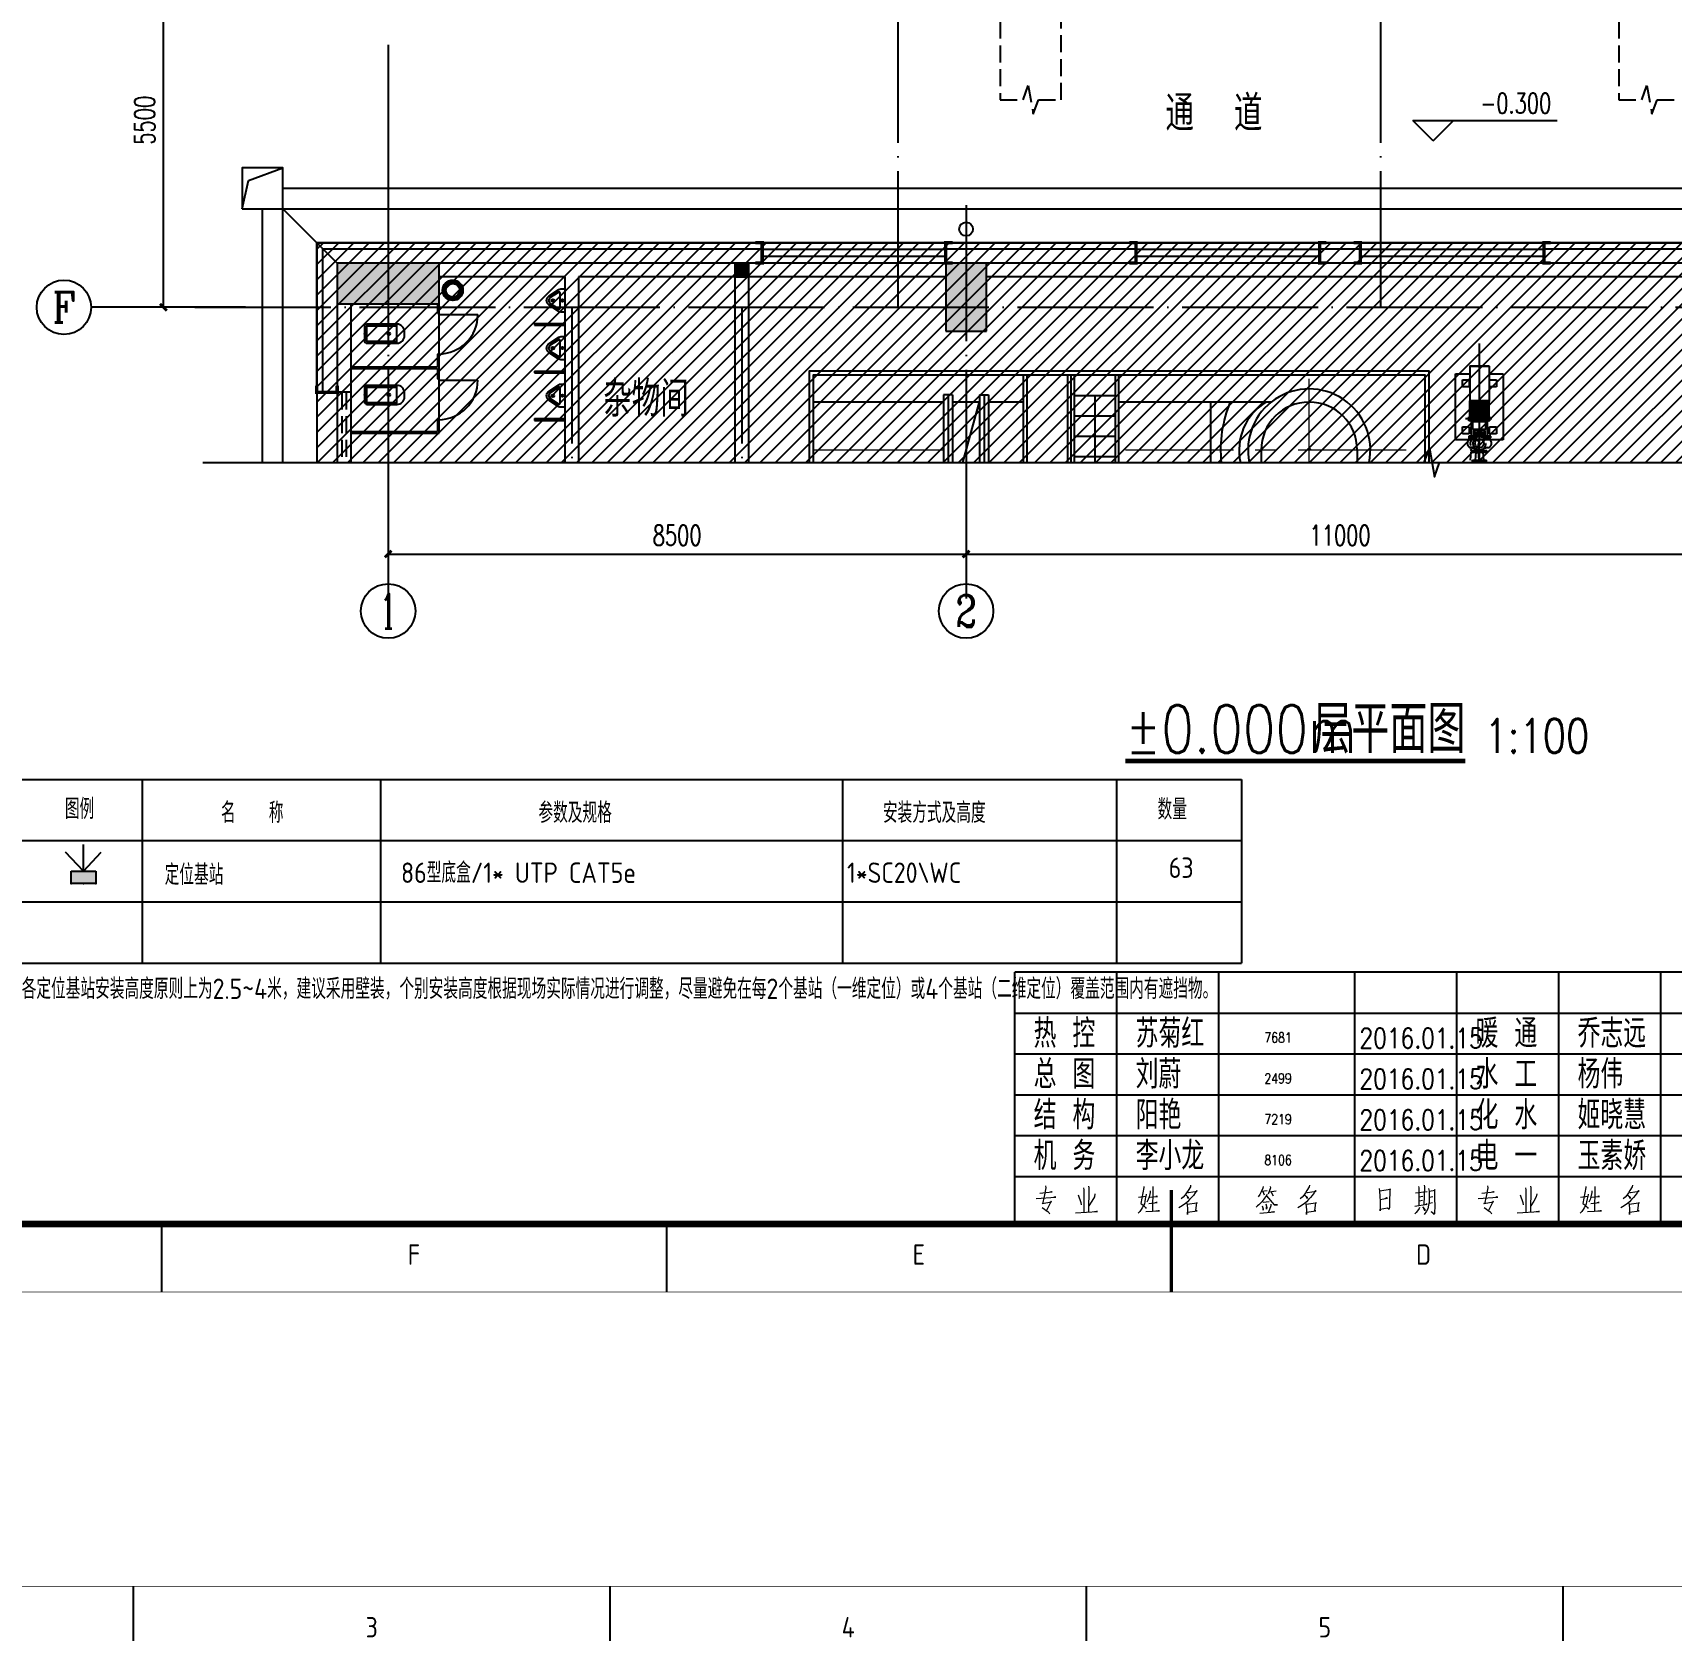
# Model space of a CAD drawing. Extents: x -93062 to 326984, y -142534 to 91021.
# Drawn here: x -46162 to -22063, y 1923 to 25408 of the extents above; entities that cross this region are included whole.
import ezdxf
from ezdxf.enums import TextEntityAlignment as Align

# ---------------------------------------------------------------- set-up
doc = ezdxf.new("R2010")
doc.units = 0
doc.header["$LTSCALE"] = 1000
doc.header["$MEASUREMENT"] = 0
for name, pattern in [('CENTER', [50.8, 31.75, -6.35, 6.35, -6.35]), ('DASH', [0.35, 0.25, -0.1]), ('DOTE', [2.42, 2, -0.2, 0.02, -0.2]), ('PHANTOM', [63.5, 31.75, -6.35, 6.35, -6.35, 6.35, -6.35])]:
    doc.linetypes.add(name, pattern=pattern)
doc.layers.get('0').update_dxf_attribs({"color": 8})
doc.layers.get('Defpoints').update_dxf_attribs({"color": 8})
for name, color, linetype in [('-人员定位', 6, 'Continuous'), ('-人员定位标注', 4, 'Continuous'), ('AXIS', 8, 'Continuous'), ('AXIS_TEXT', 8, 'Continuous'), ('CENTRE LINE', 8, 'DOTE'), ('COLUMN', 8, 'Continuous'), ('DIM_ELEV', 8, 'Continuous'), ('DIM_SYMB', 8, 'Continuous'), ('DOTE', 8, 'DOTE'), ('EQUIPMENT', 8, 'Continuous'), ('GROUND', 8, 'Continuous'), ('HANDRAIL', 8, 'FENCELINE1'), ('HQ1', 8, 'Continuous'), ('HQ2', 8, 'Continuous'), ('LATRINE', 8, 'Continuous'), ('LVTRY', 8, 'Continuous'), ('PROFILED STEEL SHEET', 8, 'Continuous'), ('PUB_DIM', 8, 'Continuous'), ('PUB_HATCH', 8, 'Continuous'), ('PUB_TEXT', 8, 'Continuous'), ('TEXT', 8, 'Continuous'), ('WALL', 8, 'Continuous'), ('WALL-PARAPET', 8, 'Continuous'), ('WINDOW', 8, 'Continuous')]:
    doc.layers.add(name, color=color, linetype=linetype)
doc.styles.add('-GBCBIGGBENOR', font='gbenor.shx', dxfattribs={"width": 0.7, "bigfont": 'gbcbig.shx'})
doc.styles.add('_TCH_AXIS', font='COMPLEX', dxfattribs={"bigfont": 'GBCBIG'})
doc.styles.add('_TCH_DIM', font='SIMPLEX', dxfattribs={"bigfont": 'GBCBIG'})
doc.styles.add('_TCH_DIM_T3', font='SIMPLEX', dxfattribs={"width": 0.705882, "bigfont": 'GBCBIG'})
doc.styles.add('COMPLEX', font='COMPLEX')
doc.styles.add('HZTXT', font='geditxt.shx', dxfattribs={"width": 0.8, "bigfont": 'hztxt1.shx'})
doc.styles.get("Standard").update_dxf_attribs({"font": 'gbenor.shx', "bigfont": 'gbcbig.shx'})
doc.styles.add('TK', font='GEDITXT.SHX', dxfattribs={"width": 0.85, "height": 3.5, "bigfont": 'DXT.SHX'})
doc.linetypes.add('FENCELINE1', pattern='A,0.25,-0.1,[133,ltypeshp.shx,S=0.1,R=0,X=-0.1,Y=0],-0.1,1', length=1.45)
doc.dimstyles.new('_TCH_ARCH&&100', dxfattribs={"dimtxt": 297.5, "dimasz": 100, "dimexe": 250, "dimexo": 300, "dimgap": 126.25, "dimtad": 1, "dimdec": 0, "dimzin": 0, "dimdsep": 46, "dimtxsty": '_TCH_DIM_T3', "dimblk": 'ARCHTICK', "dimcen": 0.09, "dimazin": 2, "dimtfac": 1, "dimtdec": 0, "dimtix": 1, "dimtmove": 2, "dimatfit": 3, "dimfxl": 1, "dimtolj": 1, "dimtzin": 0, "dimarcsym": 0})

# ---------------------------------------------------------------- blocks, each defined once
blk = doc.blocks.new('GEDI_WK_A1_V')
at = {"color": 3}
for p, q in [((148.5, 10), (148.5, 0)), ((222.75, 10), (222.75, 0)), ((297, 10), (297, 0))]:
    blk.add_line(p, q, dxfattribs=at)
for points, const_width in [([(0, 841), (0, 0), (594, 0), (594, 841)], 0.1), ([(10, 816), (10, 10), (584, 10), (584, 816)], 1)]:
    blk.add_lwpolyline(points, close=True, dxfattribs=dict(at, const_width=const_width))
at = {"color": 3, "const_width": 0.5}
blk.add_lwpolyline([(297, 15), (297, 0)], dxfattribs=at)
at = {"color": 3}
for s, p in [('F', (185.62, 4)), ('E', (259.88, 4)), ('D', (334.12, 4))]:
    blk.add_text(s, height=3, dxfattribs=at).set_placement(p, align=Align.CENTER)
blk = doc.blocks.new('GEDI_HQ1_2012')
at = {"layer": 'HQ1', "color": 2}
for p, q in [((0, 37), (-65, 37)), ((-65, 0), (-65, 37)), ((-50, 0), (-50, 37)), ((-35, 0), (-35, 37)), ((-15, 0), (-15, 37)), ((0, 0), (0, 37)), ((-65, 31), (0, 31)), ((-65, 25), (0, 25)), ((-65, 19), (0, 19)), ((-65, 13), (0, 13)), ((-65, 7), (0, 7)), ((0, 0), (0, 7)), ((-65, 0), (0, 0))]:
    blk.add_line(p, q, dxfattribs=at)
at = {"layer": 'HQ1', "color": 7, "lineweight": 0}
for points in [[(-60.48, 5.59), (-60.45, 5.32), (-60.68, 4.06), (-60.94, 2.94), (-61, 3), (-59.61, 3.24), (-59.64, 3.34), (-60.33, 1.98)], [(-54.89, 5.32), (-54.83, 5.02), (-54.83, 1.71)], [(-54.16, 5.56), (-54.1, 5.29), (-54.16, 1.74)], [(-46.04, 5.53), (-46.04, 5.36), (-46.48, 3), (-46.3, 2.9), (-46.1, 2.73), (-45.92, 2.59), (-45.78, 2.42), (-45.7, 2.25)], [(-45.12, 4.88), (-45.12, 4.64), (-45.26, 3.99), (-45.4, 3.58), (-45.58, 3.21)], [(-44.71, 5.53), (-44.68, 5.32), (-44.74, 1.88)], [(-39.56, 4.64), (-39.47, 4.61), (-38.17, 4.84), (-38.25, 4.91), (-38.49, 4.57), (-38.74, 4.2), (-39.01, 3.89), (-39.3, 3.58), (-39.62, 3.27), (-39.96, 2.97), (-40.34, 2.69), (-40.4, 2.66), (-40.63, 2.52), (-40.86, 2.36)], [(-39.15, 5.7), (-39.18, 5.46), (-39.53, 4.91), (-39.73, 4.57), (-39.96, 4.26), (-40.25, 3.92), (-40.54, 3.69)], [(-28.5, 5.49), (-28.53, 5.26), (-28.76, 4.74), (-28.96, 4.33), (-29.2, 3.99)], [(-28.73, 4.81), (-27.89, 4.91)], [(-27.43, 5.49), (-27.4, 5.32), (-27.75, 4.37)], [(-27.6, 4.71), (-26.56, 4.88)], [(-22.07, 4.64), (-21.98, 4.61), (-20.68, 4.84), (-20.76, 4.91), (-20.99, 4.57), (-21.26, 4.2), (-21.52, 3.89), (-21.81, 3.58), (-22.12, 3.27), (-22.47, 2.97), (-22.85, 2.69), (-22.91, 2.66), (-23.14, 2.52), (-23.37, 2.36)], [(-21.66, 5.7), (-21.69, 5.46), (-22.04, 4.91), (-22.24, 4.57), (-22.47, 4.26), (-22.76, 3.92), (-23.05, 3.69)], [(-11.41, 5.19), (-11.35, 4.84), (-11.32, 4.09), (-11.29, 3.31), (-11.29, 3.21), (-11.29, 2.66), (-11.29, 1.94), (-11.29, 2.18), (-10.17, 2.39), (-9.93, 2.15), (-9.87, 2.46), (-9.87, 2.87), (-9.84, 3.65), (-9.82, 4.47), (-9.82, 5.15), (-9.79, 5.05), (-11.32, 4.81)], [(-5.62, 5.49), (-5.56, 5.29), (-5.56, 2.73)], [(-4.8, 5.7), (-4.75, 5.49), (-4.83, 2.83)], [(-4.14, 5.22), (-4.05, 4.84), (-4.05, 4.09), (-4.08, 3.27), (-4.14, 2.76), (-4.28, 2.22), (-4.46, 1.88), (-4.78, 1.37)], [(-4.05, 4.81), (-3.18, 4.98), (-3.27, 5.08), (-3.27, 4.03), (-3.27, 3.96), (-3.24, 2.42), (-3.27, 1.84), (-3.3, 1.5), (-3.33, 1.4), (-3.76, 1.84), (-3.36, 1.54)], [(-61.84, 3.75), (-58.95, 3.96), (-59.09, 3.99), (-59.26, 3.96)], [(-61.32, 4.51), (-59.5, 4.74), (-59.61, 4.74), (-59.81, 4.67)], [(-60.97, 2.42), (-60.62, 2.15), (-60.39, 1.98), (-60.13, 1.81), (-59.99, 1.67), (-59.9, 1.5)], [(-55.7, 4.3), (-55.3, 3.17), (-55.24, 2.8)], [(-53.24, 4.44), (-53.3, 3.99), (-53.67, 3.34), (-54.13, 2.66)], [(-45.7, 4.4), (-45.7, 4.26), (-45.81, 3.69), (-45.9, 3.24), (-45.95, 2.94), (-46.07, 2.69), (-46.25, 2.39), (-46.42, 2.12), (-46.62, 1.84), (-46.85, 1.57)], [(-46.82, 3.96), (-45.72, 4.09)], [(-45.29, 3), (-44.07, 3.17), (-44.22, 3.17), (-44.36, 3.11)], [(-45.17, 3.96), (-44.02, 4.06), (-44.1, 4.09), (-44.27, 4.06)], [(-39.88, 4.26), (-39.82, 4.23), (-39.5, 3.92), (-39.47, 3.75), (-39.59, 3.99)], [(-39.73, 3.04), (-39.67, 2.94), (-39.62, 2.08), (-39.59, 1.98), (-39.59, 1.37), (-39.62, 1.64), (-39.62, 1.74), (-38.19, 1.91), (-38.22, 1.91), (-38.37, 1.91), (-38.22, 3.17), (-38.17, 3.11), (-38.25, 3.07), (-39.64, 2.87)], [(-27.95, 4.37), (-27.98, 4.2), (-28.44, 3.58), (-28.47, 3.51), (-28.7, 3.21), (-29.11, 2.83), (-29.31, 2.66), (-29.51, 2.49)], [(-28.62, 2.66), (-28.47, 2.22), (-28.47, 2.01), (-28.5, 2.29)], [(-28.53, 4.78), (-28.33, 4.26)], [(-27.57, 3.27), (-28.5, 3.14)], [(-28.07, 2.94), (-27.95, 2.42), (-28.01, 2.15), (-28.01, 2.52)], [(-28.01, 4.13), (-26.85, 2.83), (-26.38, 2.83), (-26.85, 2.87), (-27.08, 3.11)], [(-27.34, 2.9), (-27.34, 2.66), (-27.69, 1.71)], [(-27.28, 4.67), (-27.02, 4.13)], [(-22.39, 4.26), (-22.33, 4.23), (-22.01, 3.92), (-21.98, 3.75), (-22.1, 3.99)], [(-22.24, 3.04), (-22.18, 2.94), (-22.12, 2.08), (-22.1, 1.98), (-22.1, 1.37), (-22.12, 1.64), (-22.12, 1.74), (-20.71, 1.91), (-20.74, 1.91), (-20.88, 1.91), (-20.74, 3.17), (-20.68, 3.11), (-20.76, 3.07), (-22.15, 2.87)], [(-11.29, 3.58), (-10.17, 3.79), (-10.28, 3.82), (-10.54, 3.69)], [(-6.17, 2.63), (-4.37, 2.9), (-4.46, 2.94), (-4.57, 2.83)], [(-5.5, 2.42), (-5.53, 2.25), (-5.76, 1.91), (-5.97, 1.67), (-6.17, 1.5)], [(-6.08, 4.57), (-4.37, 4.78)], [(-5.53, 3.99), (-5.01, 4.09)], [(-5.5, 3.41), (-5.04, 3.51)], [(-5.04, 2.52), (-4.72, 2.12), (-4.72, 1.94), (-4.83, 2.25)], [(-4.08, 3.07), (-4.02, 3.07), (-3.56, 3.17)], [(-4.02, 3.96), (-3.53, 4.06)], [(-56.1, 1.64), (-52.83, 1.81), (-52.98, 1.84), (-53.3, 1.77)], [(-45.75, 1.81), (-43.72, 1.91), (-43.93, 1.94), (-44.27, 1.88)], [(-28.99, 1.61), (-26.79, 1.77), (-26.93, 1.77), (-27.25, 1.74)]]:
    blk.add_lwpolyline(points, dxfattribs=at)
blk.add_text('223344', height=0.0001).set_placement((-22.1, 1.74))
blk = doc.blocks.new('GEDI_HQ2_2012')
at = {"layer": 'HQ2', "color": 2}
for p, q in [((0, 37), (-65, 37)), ((-65, 0), (-65, 37)), ((-50, 0), (-50, 37)), ((-35, 0), (-35, 37)), ((-15, 0), (-15, 37)), ((0, 0), (0, 37)), ((-65, 31), (0, 31)), ((-65, 25), (0, 25)), ((-65, 19), (0, 19)), ((-65, 13), (0, 13)), ((-65, 7), (0, 7)), ((0, 0), (0, 7)), ((-65, 0), (0, 0))]:
    blk.add_line(p, q, dxfattribs=at)
at = {"layer": 'HQ2', "color": 7, "lineweight": 0}
for points in [[(-60.48, 5.59), (-60.45, 5.32), (-60.68, 4.06), (-60.94, 2.94), (-61, 3), (-59.61, 3.24), (-59.64, 3.34), (-60.33, 1.98)], [(-54.89, 5.32), (-54.83, 5.02), (-54.83, 1.71)], [(-54.16, 5.56), (-54.1, 5.29), (-54.16, 1.74)], [(-46.04, 5.53), (-46.04, 5.36), (-46.48, 3), (-46.3, 2.9), (-46.1, 2.73), (-45.92, 2.59), (-45.78, 2.42), (-45.7, 2.25)], [(-45.12, 4.88), (-45.12, 4.64), (-45.26, 3.99), (-45.4, 3.58), (-45.58, 3.21)], [(-44.71, 5.53), (-44.68, 5.32), (-44.74, 1.88)], [(-39.56, 4.64), (-39.47, 4.61), (-38.17, 4.84), (-38.25, 4.91), (-38.49, 4.57), (-38.74, 4.2), (-39.01, 3.89), (-39.3, 3.58), (-39.62, 3.27), (-39.96, 2.97), (-40.34, 2.69), (-40.4, 2.66), (-40.63, 2.52), (-40.86, 2.36)], [(-39.15, 5.7), (-39.18, 5.46), (-39.53, 4.91), (-39.73, 4.57), (-39.96, 4.26), (-40.25, 3.92), (-40.54, 3.69)], [(-28.5, 5.49), (-28.53, 5.26), (-28.76, 4.74), (-28.96, 4.33), (-29.2, 3.99)], [(-28.73, 4.81), (-27.89, 4.91)], [(-27.43, 5.49), (-27.4, 5.32), (-27.75, 4.37)], [(-27.6, 4.71), (-26.56, 4.88)], [(-22.07, 4.64), (-21.98, 4.61), (-20.68, 4.84), (-20.76, 4.91), (-20.99, 4.57), (-21.26, 4.2), (-21.52, 3.89), (-21.81, 3.58), (-22.12, 3.27), (-22.47, 2.97), (-22.85, 2.69), (-22.91, 2.66), (-23.14, 2.52), (-23.37, 2.36)], [(-21.66, 5.7), (-21.69, 5.46), (-22.04, 4.91), (-22.24, 4.57), (-22.47, 4.26), (-22.76, 3.92), (-23.05, 3.69)], [(-11.41, 5.19), (-11.35, 4.84), (-11.32, 4.09), (-11.29, 3.31), (-11.29, 3.21), (-11.29, 2.66), (-11.29, 1.94), (-11.29, 2.18), (-10.17, 2.39), (-9.93, 2.15), (-9.87, 2.46), (-9.87, 2.87), (-9.84, 3.65), (-9.82, 4.47), (-9.82, 5.15), (-9.79, 5.05), (-11.32, 4.81)], [(-5.62, 5.49), (-5.56, 5.29), (-5.56, 2.73)], [(-4.8, 5.7), (-4.75, 5.49), (-4.83, 2.83)], [(-4.14, 5.22), (-4.05, 4.84), (-4.05, 4.09), (-4.08, 3.27), (-4.14, 2.76), (-4.28, 2.22), (-4.46, 1.88), (-4.78, 1.37)], [(-4.05, 4.81), (-3.18, 4.98), (-3.27, 5.08), (-3.27, 4.03), (-3.27, 3.96), (-3.24, 2.42), (-3.27, 1.84), (-3.3, 1.5), (-3.33, 1.4), (-3.76, 1.84), (-3.36, 1.54)], [(-61.84, 3.75), (-58.95, 3.96), (-59.09, 3.99), (-59.26, 3.96)], [(-61.32, 4.51), (-59.5, 4.74), (-59.61, 4.74), (-59.81, 4.67)], [(-60.97, 2.42), (-60.62, 2.15), (-60.39, 1.98), (-60.13, 1.81), (-59.99, 1.67), (-59.9, 1.5)], [(-55.7, 4.3), (-55.3, 3.17), (-55.24, 2.8)], [(-53.24, 4.44), (-53.3, 3.99), (-53.67, 3.34), (-54.13, 2.66)], [(-45.7, 4.4), (-45.7, 4.26), (-45.81, 3.69), (-45.9, 3.24), (-45.95, 2.94), (-46.07, 2.69), (-46.25, 2.39), (-46.42, 2.12), (-46.62, 1.84), (-46.85, 1.57)], [(-46.82, 3.96), (-45.72, 4.09)], [(-45.29, 3), (-44.07, 3.17), (-44.22, 3.17), (-44.36, 3.11)], [(-45.17, 3.96), (-44.02, 4.06), (-44.1, 4.09), (-44.27, 4.06)], [(-39.88, 4.26), (-39.82, 4.23), (-39.5, 3.92), (-39.47, 3.75), (-39.59, 3.99)], [(-39.73, 3.04), (-39.67, 2.94), (-39.62, 2.08), (-39.59, 1.98), (-39.59, 1.37), (-39.62, 1.64), (-39.62, 1.74), (-38.19, 1.91), (-38.22, 1.91), (-38.37, 1.91), (-38.22, 3.17), (-38.17, 3.11), (-38.25, 3.07), (-39.64, 2.87)], [(-27.95, 4.37), (-27.98, 4.2), (-28.44, 3.58), (-28.47, 3.51), (-28.7, 3.21), (-29.11, 2.83), (-29.31, 2.66), (-29.51, 2.49)], [(-28.62, 2.66), (-28.47, 2.22), (-28.47, 2.01), (-28.5, 2.29)], [(-28.53, 4.78), (-28.33, 4.26)], [(-27.57, 3.27), (-28.5, 3.14)], [(-28.07, 2.94), (-27.95, 2.42), (-28.01, 2.15), (-28.01, 2.52)], [(-28.01, 4.13), (-26.85, 2.83), (-26.38, 2.83), (-26.85, 2.87), (-27.08, 3.11)], [(-27.34, 2.9), (-27.34, 2.66), (-27.69, 1.71)], [(-27.28, 4.67), (-27.02, 4.13)], [(-22.39, 4.26), (-22.33, 4.23), (-22.01, 3.92), (-21.98, 3.75), (-22.1, 3.99)], [(-22.24, 3.04), (-22.18, 2.94), (-22.12, 2.08), (-22.1, 1.98), (-22.1, 1.37), (-22.12, 1.64), (-22.12, 1.74), (-20.71, 1.91), (-20.74, 1.91), (-20.88, 1.91), (-20.74, 3.17), (-20.68, 3.11), (-20.76, 3.07), (-22.15, 2.87)], [(-11.29, 3.58), (-10.17, 3.79), (-10.28, 3.82), (-10.54, 3.69)], [(-6.17, 2.63), (-4.37, 2.9), (-4.46, 2.94), (-4.57, 2.83)], [(-5.5, 2.42), (-5.53, 2.25), (-5.76, 1.91), (-5.97, 1.67), (-6.17, 1.5)], [(-6.08, 4.57), (-4.37, 4.78)], [(-5.53, 3.99), (-5.01, 4.09)], [(-5.5, 3.41), (-5.04, 3.51)], [(-5.04, 2.52), (-4.72, 2.12), (-4.72, 1.94), (-4.83, 2.25)], [(-4.08, 3.07), (-4.02, 3.07), (-3.56, 3.17)], [(-4.02, 3.96), (-3.53, 4.06)], [(-56.1, 1.64), (-52.83, 1.81), (-52.98, 1.84), (-53.3, 1.77)], [(-45.75, 1.81), (-43.72, 1.91), (-43.93, 1.94), (-44.27, 1.88)], [(-28.99, 1.61), (-26.79, 1.77), (-26.93, 1.77), (-27.25, 1.74)]]:
    blk.add_lwpolyline(points, dxfattribs=at)
blk.add_text('112233', height=0.0001).set_placement((-22.1, 1.74))
blk = doc.blocks.new('A$C711966D6')
for name, p in [('GEDI_WK_A1_V', (0, 0)), ('GEDI_HQ2_2012', (339, 10)), ('GEDI_HQ1_2012', (404, 10))]:
    blk.add_blockref(name, p)
at = {"style": 'TK', "width": 0.85}
for tag, height, p in [('PROJECTNAME', 4.75, (529, 44)), ('PHASE', 4, (571, 44)), ('DRAWINGNAME', 4.75, (539, 31))]:
    blk.add_attdef(tag, text='', height=height, dxfattribs=at).set_placement(p, align=Align.MIDDLE_CENTER)
for tag, p, height in [('APPROVE', (416, 32.75), 3.5), ('DESIGN', (461, 32.75), 3.5), ('REVIEW1', (416, 25.75), 3.5), ('DRAW', (461, 25.75), 3.5), ('REVIEW2', (416, 18.75), 3.5), ('PROPORTION', (461, 18.75), 3.5), ('DRAWINGNUMBER', (511, 18.5), 4), ('CHECK', (416, 11.75), 3.5), ('DATE', (461, 11.75), 3.5), ('VERSION', (577, 11.75), 3.5)]:
    blk.add_attdef(tag, p, '', height=height, dxfattribs=at)
blk = doc.blocks.new('是飞洒发时')
at = {"xscale": 100, "yscale": 100, "zscale": 100}
blk.add_blockref('A$C711966D6', (0, 0), dxfattribs=at)
blk = doc.blocks.new('A$C42A87479')
at = {"layer": 'EQUIPMENT', "color": 251, "linetype": 'DASH'}
blk.add_lwpolyline([(500, -40900), (500, -50027), (100, -50427), (100, -54050), (1500, -54050), (1500, -56950), (1838, -56950), (1914, -56740), (1988, -57160), (2063, -56950), (2400, -56950), (2400, -54050), (10600, -54050), (10600, -56950), (10938, -56950), (11014, -56740), (11088, -57160), (11163, -56950), (11500, -56950)], dxfattribs=at)
blk = doc.blocks.new('_AXISO')
blk.add_circle((0, 0), 0.5)
at = {"layer": 'AXIS_TEXT', "style": 'COMPLEX', "width": 1.041667}
blk.add_attdef('A', text='', height=0.56, dxfattribs=at).set_placement((-0.25, -0.28), (0.25, -0.28), align=Align.FIT)
blk = doc.blocks.new('_ArchTick')
at = {"color": 0, "linetype": 'ByBlock', "const_width": 0.4}
blk.add_lwpolyline([(-0.5, -0.5), (0.5, 0.5)], dxfattribs=at)
blk = doc.blocks.new('*D1590')
at = {"layer": 'Defpoints', "color": 0, "transparency": 16777216}
for p in [(0, -2876), (8500, -2876), (8500, -3627)]:
    blk.add_point(p, dxfattribs=at)
at = {"layer": 'PUB_DIM', "color": 0, "lineweight": -2, "transparency": 16777216}
for p, q in [((0, -3176), (0, -3877)), ((8500, -3176), (8500, -3877)), ((0, -3627), (8500, -3627))]:
    blk.add_line(p, q, dxfattribs=at)
at = {"layer": 'PUB_DIM', "color": 0, "lineweight": -2, "transparency": 16777216, "xscale": 100, "yscale": 100, "zscale": 100, "rotation": 180}
blk.add_blockref('_ArchTick', (0, -3627), dxfattribs=at)
at = {"layer": 'PUB_DIM', "color": 0, "lineweight": -2, "transparency": 16777216, "xscale": 100, "yscale": 100, "zscale": 100}
blk.add_blockref('_ArchTick', (8500, -3627), dxfattribs=at)
at = {"layer": 'PUB_DIM', "color": 0, "transparency": 16777216, "insert": (4250, -3352), "char_height": 297.5, "attachment_point": 5, "style": '_TCH_DIM_T3'}
blk.add_mtext('\\A1;8500', dxfattribs=at)
blk = doc.blocks.new('*D1591')
at = {"layer": 'Defpoints', "color": 0, "transparency": 16777216}
for p in [(8500, -2876), (19500, -2876), (19500, -3627)]:
    blk.add_point(p, dxfattribs=at)
at = {"layer": 'PUB_DIM', "color": 0, "lineweight": -2, "transparency": 16777216}
for p, q in [((8500, -3176), (8500, -3877)), ((19500, -3176), (19500, -3877)), ((8500, -3627), (19500, -3627))]:
    blk.add_line(p, q, dxfattribs=at)
at = {"layer": 'PUB_DIM', "color": 0, "lineweight": -2, "transparency": 16777216, "xscale": 100, "yscale": 100, "zscale": 100, "rotation": 180}
blk.add_blockref('_ArchTick', (8500, -3627), dxfattribs=at)
at = {"layer": 'PUB_DIM', "color": 0, "lineweight": -2, "transparency": 16777216, "xscale": 100, "yscale": 100, "zscale": 100}
blk.add_blockref('_ArchTick', (19500, -3627), dxfattribs=at)
at = {"layer": 'PUB_DIM', "color": 0, "transparency": 16777216, "insert": (14000, -3352), "char_height": 297.5, "attachment_point": 5, "style": '_TCH_DIM_T3'}
blk.add_mtext('\\A1;11000', dxfattribs=at)
blk = doc.blocks.new('$lvtry$00000200')
at = {"color": 0}
for p, q in [((-110, -40, 0), (-110, -470, 0)), ((100, -30, 0), (-100, -30, 0)), ((110, -470, 0), (110, -40, 0))]:
    blk.add_line(p, q, dxfattribs=at)
at = {"color": 0, "elevation": 0}
blk.add_lwpolyline([(100, 0), (-100, 0, 0.414214), (-140, -40), (-140, -480, 0.414214), (-30, -590), (30, -590, 0.414214), (140, -480), (140, -40, 0.414214)], format="xyb", close=True, dxfattribs=at)
blk.add_lwpolyline([(140, -470), (-140, -470)], dxfattribs=at)
at = {"color": 0}
blk.add_circle((0, -359, 0), 20, dxfattribs=at)
for centre, start, end in [((-100, -40, 0), 90, 180), ((100, -40, 0), 0, 90)]:
    blk.add_arc(centre, 10, start, end, dxfattribs=at)
for p in [(0, 0), (0, -359, 0)]:
    blk.add_point(p, dxfattribs=at)
blk = doc.blocks.new('$lvtry$00000221')
at = {"color": 0}
for p, q in [((-124, -91, 0), (-43, -216, 0)), ((-116, -76, 0), (116, -76, 0)), ((43, -216, 0), (124, -91, 0))]:
    blk.add_line(p, q, dxfattribs=at)
at = {"color": 0, "elevation": 0}
blk.add_lwpolyline([(69, -231, -0.57735), (-69, -231), (-162, -88, -0.145378), (-170, -61), (-170, 0), (170, 0), (170, -61, -0.145378), (162, -88)], format="xyb", close=True, dxfattribs=at)
at = {"color": 0}
for centre, radius in [((0, -177, 0), 20), ((0, -38, 0), 17.7)]:
    blk.add_circle(centre, radius, dxfattribs=at)
for centre, radius, start, end in [((-116, -86, 0), 10, 90, 213.0863), ((0, -191, 0), 50, 210, 330), ((116, -86, 0), 10, 326.9137, 90)]:
    blk.add_arc(centre, radius, start, end, dxfattribs=at)
for p in [(0, -38, 0), (0, -177, 0)]:
    blk.add_point(p, dxfattribs=at)
blk = doc.blocks.new('GEDI_WK_A1')
at = {"color": 3}
for p, q in [((140.17, 584), (140.17, 594)), ((210.25, 584), (210.25, 594)), ((280.33, 584), (280.33, 594)), ((350.42, 584), (350.42, 594))]:
    blk.add_line(p, q, dxfattribs=at)
at = {"color": 3, "const_width": 0.1}
blk.add_lwpolyline([(0, 0), (841, 0), (841, 594), (0, 594)], close=True, dxfattribs=at)
at = {"color": 3}
for s, p in [('3', (175.21, 588)), ('4', (245.29, 588)), ('5', (315.38, 588))]:
    blk.add_text(s, height=3, dxfattribs=at).set_placement(p, align=Align.MIDDLE)
blk = doc.blocks.new('A$C67E35CD0')
blk.add_blockref('GEDI_WK_A1', (0, 0))
at = {"style": 'TK', "width": 0.85}
for tag, height, p in [('PROJECTNAME', 4.75, (776, 44)), ('PHASE', 4, (818, 44)), ('DRAWINGNAME', 4.75, (786, 31))]:
    blk.add_attdef(tag, text='', height=height, dxfattribs=at).set_placement(p, align=Align.MIDDLE_CENTER)
for tag, p, height in [('APPROVE', (663, 32.75), 3.5), ('DESIGN', (708, 32.75), 3.5), ('REVIEW1', (663, 25.75), 3.5), ('DRAW', (708, 25.75), 3.5), ('REVIEW2', (663, 18.75), 3.5), ('PROPORTION', (708, 18.75), 3.5), ('DRAWINGNUMBER', (758, 18.5), 4), ('CHECK', (663, 11.75), 3.5), ('DATE', (708, 11.75), 3.5), ('VERSION', (824, 11.75), 3.5)]:
    blk.add_attdef(tag, p, '', height=height, dxfattribs=at)
blk = doc.blocks.new('afefqwer')
at = {"xscale": 100, "yscale": 100, "zscale": 100}
blk.add_blockref('A$C67E35CD0', (-84100, 0), dxfattribs=at)
blk = doc.blocks.new('*D521')
at = {"layer": 'Defpoints', "color": 0, "transparency": 16777216}
for p in [(-44240, 26872), (-43032, 26872), (-43032, 21372)]:
    blk.add_point(p, dxfattribs=at)
at = {"layer": 'PUB_DIM', "color": 0, "lineweight": -2, "transparency": 16777216}
for p, q in [((-43332, 26872), (-44490, 26872)), ((-44240, 21372), (-44240, 26872)), ((-43332, 21372), (-44490, 21372))]:
    blk.add_line(p, q, dxfattribs=at)
at = {"layer": 'PUB_DIM', "color": 0, "lineweight": -2, "transparency": 16777216, "xscale": 100, "yscale": 100, "zscale": 100}
for p, rotation in [((-44240, 26872), 90), ((-44240, 21372), 270)]:
    blk.add_blockref('_ArchTick', p, dxfattribs=dict(at, rotation=rotation))
at = {"layer": 'PUB_DIM', "color": 0, "transparency": 16777216, "insert": (-44515, 24122), "char_height": 297.5, "attachment_point": 5, "rotation": 90, "style": '_TCH_DIM_T3'}
blk.add_mtext('\\A1;5500', dxfattribs=at)
blk = doc.blocks.new('定位基站')
at = {"layer": '-人员定位', "ltscale": 0.01}
h = blk.add_hatch(color=256, dxfattribs=at)
h.dxf.hatch_style = 1
h.paths.add_polyline_path([(406524, 477798), (406524, 477617), (406162, 477617), (406162, 477798)])
at = {"layer": '-人员定位', "color": 6}
for p, q in [((406343, 477798), (406343, 478186)), ((406343, 477798), (406082, 478077)), ((406343, 477798), (406604, 478077)), ((406343, 477995), (406343, 477995)), ((406162, 477798), (406524, 477798)), ((406162, 477617), (406162, 477798)), ((406524, 477798), (406524, 477617)), ((406524, 477617), (406162, 477617))]:
    blk.add_line(p, q, dxfattribs=at)
for p in [(406343, 477798), (406162, 477617), (406343, 477617), (406524, 477617)]:
    blk.add_point(p, dxfattribs=at)
blk = doc.blocks.new('A$C5C1E2F63')
at = {"layer": 'AXIS'}
for p, q in [((-2097.5, 0), (-4369, 0)), ((0, -2876.1), (0, -4065.4)), ((8500, -2876.1), (8500, -4065.4))]:
    blk.add_line(p, q, dxfattribs=at)
ref = blk.add_blockref('_AXISO', (-4769, 0), dxfattribs=dict(at, xscale=800, yscale=800, zscale=800))
ref.add_attrib('A', 'F', dxfattribs={"layer": 'AXIS_TEXT', "height": 445.4, "style": '_TCH_AXIS'}).set_placement((-4938.7, -222.7), (-4599.3, -222.7), align=Align.FIT)
ref = blk.add_blockref('_AXISO', (0, -4465.4), dxfattribs=dict(at, xscale=800, yscale=800, zscale=800))
ref.add_attrib('A', '1', dxfattribs={"layer": 'AXIS_TEXT', "height": 514.7, "style": '_TCH_AXIS'}).set_placement((-110.3, -4722.8), (110.3, -4722.8), align=Align.FIT)
ref = blk.add_blockref('_AXISO', (8500, -4465.4), dxfattribs=dict(at, xscale=800, yscale=800, zscale=800))
ref.add_attrib('A', '2', dxfattribs={"layer": 'AXIS_TEXT', "height": 465.9, "style": '_TCH_AXIS'}).set_placement((8344.7, -4698.4), (8655.3, -4698.4), align=Align.FIT)
at = {"layer": 'PUB_DIM'}
for p1, p2, picture, middle in [((0, -2876.1), (8500, -2876.1), '*D1590', (4250, -3352.2)), ((8500, -2876.1), (19500, -2876.1), '*D1591', (14000, -3352.2))]:
    dim = blk.add_aligned_dim(p1=p1, p2=p2, distance=-751, dimstyle='_TCH_ARCH&&100', dxfattribs=at)
    dim.commit()
    dim.dimension.update_dxf_attribs({"geometry": picture, "text_midpoint": middle})
blk = doc.blocks.new('A$C38AB3EE6')
at = {"layer": 'GROUND'}
h = blk.add_hatch(dxfattribs=at)
h.set_pattern_fill('ANSI31', color=256, scale=10)
h.set_pattern_definition([(45, (0, -44000), (-11.22532, 11.22532), [])])
h.paths.add_polyline_path([(800, 250, 1), (1100, 250, 1)])
h.paths.add_polyline_path([(1050, 250, -1), (850, 250, -1)], flags=16)
at = {"layer": 'PUB_HATCH'}
for points in [[(-750, 50), (750, 50), (750, 650), (-750, 650)], [(5300, 650), (5100, 650), (5100, 450), (5300, 450)], [(8200, -350), (8800, -350), (8800, 650), (8200, 650)]]:
    blk.add_hatch(color=256, dxfattribs=at).paths.add_polyline_path(points)
at = {"layer": 'CENTRE LINE'}
for p, q in [((2700, 0), (2700, -2282)), ((5200, 0), (5200, -2282))]:
    blk.add_line(p, q, dxfattribs=at)
at = {"layer": 'COLUMN'}
for p, q in [((750, 650), (-750, 650)), ((-750, 650), (-750, 50)), ((750, 50), (750, 650)), ((5300, 650), (5100, 650)), ((5100, 650), (5100, 450)), ((5300, 450), (5300, 650)), ((8800, 650), (8200, 650)), ((8200, 650), (8200, -350)), ((8800, -350), (8800, 650)), ((5100, 450), (5300, 450)), ((-750, 50), (750, 50)), ((8200, -350), (8800, -350))]:
    blk.add_line(p, q, dxfattribs=at)
at = {"layer": 'DOTE'}
for p, q in [((0, 1500), (0, -4282)), ((8500, 1500), (8500, -4282)), ((-2844, 0), (34331, 0))]:
    blk.add_line(p, q, dxfattribs=at)
at = {"layer": 'EQUIPMENT', "linetype": 'PHANTOM'}
for p, q in [((16050, -2254), (16050, -534)), ((15907, -864), (15913, -858)), ((15907, -864), (15907, -1370)), ((16193, -870), (15907, -870)), ((15913, -858), (16187, -858)), ((16187, -858), (16193, -864)), ((16193, -864), (16193, -1370)), ((15700, -1948), (15700, -978)), ((15700, -978), (15907, -978)), ((16193, -978), (16400, -978)), ((16400, -978), (16400, -1948)), ((15907, -1370), (16208, -1370)), ((15907, -1376), (15913, -1370)), ((15907, -1602), (15907, -1376)), ((15931, -1376), (15937, -1370)), ((15931, -1376), (15931, -1602)), ((15955, -1376), (15961, -1370)), ((15955, -1376), (15955, -1602)), ((15979, -1376), (15985, -1370)), ((15979, -1376), (15979, -1602)), ((16002, -1376), (16008, -1370)), ((16002, -1376), (16002, -1602)), ((16026, -1376), (16032, -1370)), ((16026, -1376), (16026, -1602)), ((16074, -1376), (16068, -1370)), ((16074, -1376), (16074, -1602)), ((16097, -1376), (16092, -1370)), ((16097, -1376), (16097, -1602)), ((16121, -1376), (16115, -1370)), ((16121, -1376), (16121, -1602)), ((16145, -1376), (16139, -1370)), ((16145, -1376), (16145, -1602)), ((16169, -1376), (16163, -1370)), ((16169, -1376), (16169, -1602)), ((16187, -1370), (16193, -1376)), ((16193, -1602), (16193, -1376)), ((16233, -1638), (15847, -1638)), ((15895, -1608), (16204, -1608)), ((15895, -1667), (15895, -1608)), ((16204, -1667), (15895, -1667)), ((15907, -1602), (15913, -1608)), ((15931, -1602), (15937, -1608)), ((15931, -1893), (15931, -1667)), ((15931, -1679), (16169, -1679)), ((15955, -1602), (15961, -1608)), ((15955, -1798), (15955, -1679)), ((15979, -1602), (15985, -1608)), ((16002, -1602), (16008, -1608)), ((16026, -1602), (16032, -1608)), ((16050, -1679), (16050, -1667)), ((16074, -1602), (16068, -1608)), ((16097, -1602), (16092, -1608)), ((16121, -1602), (16115, -1608)), ((16145, -1602), (16139, -1608)), ((16145, -1798), (16145, -1679)), ((16169, -1602), (16163, -1608)), ((16169, -1893), (16169, -1667)), ((16193, -1602), (16187, -1608)), ((16204, -1667), (16204, -1608)), ((16216, -1893), (15895, -1893)), ((15895, -1893), (15895, -1949)), ((16001, -1917), (15895, -1917)), ((15895, -1923), (15992, -1923)), ((16145, -1798), (15955, -1798)), ((15967, -1816), (15973, -1810)), ((15967, -1875), (15967, -1816)), ((15967, -1875), (15973, -1881)), ((16127, -1810), (15973, -1810)), ((15973, -1881), (16127, -1881)), ((15979, -1816), (15985, -1810)), ((15979, -1816), (15979, -1875)), ((16121, -1846), (15979, -1846)), ((15979, -1857), (16121, -1857)), ((15985, -1881), (15979, -1875)), ((15991, -1857), (15991, -1881)), ((16026, -1810), (16026, -1846)), ((16026, -1834), (16074, -1834)), ((16038, -1881), (16038, -1857)), ((16050, -1846), (16050, -1798)), ((16062, -1881), (16062, -1857)), ((16074, -1810), (16074, -1846)), ((16099, -1917), (16216, -1917)), ((16108, -1923), (16204, -1923)), ((16109, -1857), (16109, -1881)), ((16121, -1816), (16115, -1810)), ((16121, -1875), (16115, -1881)), ((16121, -1816), (16121, -1875)), ((16133, -1816), (16127, -1810)), ((16133, -1875), (16127, -1881)), ((16133, -1875), (16133, -1816)), ((16204, -1917), (16204, -1949)), ((16216, -1917), (16216, -1893)), ((16400, -1948), (15700, -1948)), ((15974, -1941), (15907, -1941)), ((15974, -2059), (15907, -2059)), ((15924, -2131), (15914, -2247)), ((15931, -2059), (15991, -2083)), ((15943, -2107), (16157, -2107)), ((15943, -2131), (15943, -2107)), ((16157, -2119), (15943, -2119)), ((15995, -2131), (15985, -2247)), ((16045, -2247), (16035, -2131)), ((16115, -2247), (16105, -2131)), ((16169, -2059), (16109, -2083)), ((16126, -1941), (16193, -1941)), ((16126, -2059), (16193, -2059)), ((16157, -2131), (16157, -2107)), ((15947, -2247), (16154, -2247)), ((15947, -2270), (15947, -2247)), ((16154, -2270), (16154, -2247))]:
    blk.add_line(p, q, dxfattribs=at)
at = {"layer": 'EQUIPMENT'}
for p, q in [((9346, -2282), (9346, -1000)), ((9396, -2282), (9396, -1000)), ((9996, -2282), (9996, -1000)), ((10046, -2282), (10046, -1000)), ((10096, -2282), (10096, -1000)), ((10696, -2282), (10696, -1000)), ((10746, -2282), (10746, -1000)), ((15800, -1068), (15900, -1068)), ((15800, -1168), (15800, -1068)), ((15900, -1168), (15800, -1168)), ((15900, -1068), (15900, -1168)), ((16200, -1068), (16300, -1068)), ((16200, -1168), (16200, -1068)), ((16300, -1168), (16200, -1168)), ((16300, -1068), (16300, -1168)), ((6250, -1390), (8169, -1390)), ((8169, -1287), (8169, -2282)), ((8301, -1287), (8169, -1287)), ((8235, -1287), (8235, -2282)), ((8301, -1287), (8301, -2282)), ((8301, -1392), (8699, -1392)), ((8450, -2282), (8699, -1392)), ((8699, -1287), (8831, -1287)), ((8699, -1287), (8699, -2282)), ((8765, -1287), (8765, -2282)), ((8831, -1287), (8831, -2282)), ((8831, -1390), (9346, -1390)), ((10696, -1300), (10096, -1300)), ((10396, -2282), (10396, -1300)), ((10746, -1390), (12993, -1390)), ((12096, -1390), (12096, -2282)), ((10696, -1600), (10096, -1600)), ((10696, -1900), (10096, -1900)), ((15800, -1758), (15900, -1758)), ((15800, -1858), (15800, -1758)), ((15900, -1858), (15800, -1858)), ((15900, -1758), (15900, -1858)), ((16200, -1758), (16300, -1758)), ((16200, -1858), (16200, -1758)), ((16300, -1858), (16200, -1858)), ((16300, -1758), (16300, -1858)), ((12840, -2100), (12840, -2282)), ((14252, -2100), (14252, -2282)), ((10696, -2200), (10096, -2200))]:
    blk.add_line(p, q, dxfattribs=at)
at = {"layer": 'EQUIPMENT', "linetype": 'CENTER', "lineweight": 0, "ltscale": 0.05}
for p, q in [((13546, -2282), (13546, -1051)), ((14973, -2100), (10746, -2100))]:
    blk.add_line(p, q, dxfattribs=at)
at = {"layer": 'EQUIPMENT', "linetype": 'DOTE', "lineweight": 9, "ltscale": 1000}
blk.add_line((8169, -2100), (6250, -2100), dxfattribs=at)
at = {"layer": 'EQUIPMENT', "ltscale": 1000}
for p, q in [((15943, -2131), (16157, -2131)), ((15947, -2270), (16154, -2270))]:
    blk.add_line(p, q, dxfattribs=at)
at = {"layer": 'EQUIPMENT', "ltscale": 0.05}
for p, q in [((16020, -1960), (15980, -1943)), ((16037, -2044), (16037, -2000)), ((16154, -2258), (15947, -2258))]:
    blk.add_line(p, q, dxfattribs=at)
at = {"layer": 'EQUIPMENT'}
blk.add_circle((16050, -2000), 65.1, dxfattribs=at)
for centre, radius, start, end in [((13546, -2100), 900, 348.3606, 191.6394), ((14093, -2100), 1850, 157.4319, 185.6326), ((13343, -2100), 828, 120.9666, 192.6674), ((13546, -2100), 706, 0, 180), ((15980, -2000), 65.1, 331.1394, 209.0414)]:
    blk.add_arc(centre, radius, start, end, dxfattribs=at)
at = {"layer": 'EQUIPMENT', "linetype": 'PHANTOM'}
for centre, radius, start, end in [((16050, -2000), 96.6, 28.4258, 0), ((15939, -2000), 67.3, 118.0725, 241.9275), ((15920, -2095), 11.9, 270, 90), ((15991, -2095), 11.9, 270, 90), ((16039, -2095), 11.9, 90, 270), ((16109, -2095), 11.9, 90, 270), ((16161, -2000), 67.3, 298.0725, 61.9275)]:
    blk.add_arc(centre, radius, start, end, dxfattribs=at)
at = {"layer": 'EQUIPMENT', "linetype": 'CENTER', "lineweight": 0, "ltscale": 0.05}
blk.add_arc((13546, -2100), 25, 0, 180, dxfattribs=at)
at = {"layer": 'EQUIPMENT', "linetype": 'PHANTOM'}
blk.add_point((16121, -1881), dxfattribs=at)
at = {"layer": 'GROUND'}
blk.add_line((-1550, 1450), (-750, 650), dxfattribs=at)
blk.add_lwpolyline([(-2150, 1450), (-1550, 1450), (-1550, 2050), (-2150, 2050)], close=True, dxfattribs=at)
for points in [[(-2150, 1450), (-2054, 1864), (-1550, 2050)], [(-1550, 1750), (33428, 1750)], [(-1850, -2282), (-1850, 1450)], [(-1550, -2282), (-1550, 1450)], [(-1550, 1450), (33428, 1450)]]:
    blk.add_lwpolyline(points, dxfattribs=at)
for radius in [150, 100]:
    blk.add_circle((950, 250), radius, dxfattribs=at)
at = {"layer": 'HANDRAIL', "ltscale": 0.4}
blk.add_lwpolyline([(15310, -2282), (15310, -940), (6190, -940), (6190, -2282)], dxfattribs=at)
at = {"layer": 'HANDRAIL', "linetype": 'ByBlock', "ltscale": 0.4}
blk.add_lwpolyline([(15250, -2282), (15250, -1000), (6250, -1000), (6250, -2282)], dxfattribs=at)
at = {"layer": 'LATRINE'}
for p, q in [((-550, 62, 400), (-550, 62, 400)), ((94, 62, 400), (94, 62, 400)), ((725, 50), (725, -88)), ((737, 62, 400), (737, 62, 400)), ((750, -88), (750, 50)), ((725, -88), (750, -88)), ((737, -106), (1319, -106)), ((750, -688), (750, -88)), ((2150, -237), (2600, -237)), ((2150, -237), (2150, -262)), ((2600, -237), (2600, -262)), ((2150, -262), (2600, -262)), ((750, -688), (725, -688)), ((725, -688), (725, -875)), ((750, -887), (750, -688)), ((-550, -875), (725, -875)), ((-550, -875), (-550, -900)), ((-550, -900), (725, -900)), ((725, -900), (725, -1053)), ((750, -1053), (750, -887)), ((2150, -937), (2600, -937)), ((2150, -937), (2150, -962)), ((2150, -962), (2600, -962)), ((2600, -937), (2600, -962)), ((725, -1053), (750, -1053)), ((737, -1071), (1319, -1071)), ((750, -1653), (750, -1053)), ((750, -1653), (725, -1653)), ((725, -1653), (725, -1825)), ((750, -1850), (750, -1653)), ((2150, -1637), (2600, -1637)), ((2150, -1637), (2150, -1662)), ((2150, -1662), (2600, -1662)), ((2600, -1637), (2600, -1662)), ((-550, -1825), (725, -1825)), ((-550, -1825), (-550, -1850)), ((-550, -1850), (750, -1850))]:
    blk.add_line(p, q, dxfattribs=at)
for centre in [(737, -106), (737, -1071)]:
    blk.add_arc(centre, 582, 270, 360, dxfattribs=at)
at = {"layer": 'PROFILED STEEL SHEET', "color": 251}
blk.add_line((-1050, -1250), (-1050, -2282), dxfattribs=at)
at = {"layer": 'PROFILED STEEL SHEET', "const_width": 50}
for points in [[(5400, 650), (5500, 650), (5500, 950), (5400, 950)], [(8300, 650), (8200, 650), (8200, 950), (8300, 950)], [(10900, 650), (11000, 650), (11000, 950), (10900, 950)], [(13800, 650), (13700, 650), (13700, 950), (13800, 950)], [(14200, 650), (14300, 650), (14300, 950), (14200, 950)], [(17100, 650), (17000, 650), (17000, 950), (17100, 950)], [(-750, -1150), (-750, -1250), (-1050, -1250), (-1050, -1150)]]:
    blk.add_lwpolyline(points, dxfattribs=at)
at = {"layer": 'PROFILED STEEL SHEET'}
for points in [[(-1050, -1250), (-1050, 950), (5500, 950)], [(-960, -1250), (-960, 860), (5500, 860)], [(8200, 950), (11000, 950)], [(8200, 860), (11000, 860)], [(13700, 950), (14300, 950)], [(13700, 860), (14300, 860)], [(17000, 950), (21350, 950)], [(17000, 860), (21350, 860)]]:
    blk.add_lwpolyline(points, dxfattribs=at)
at = {"layer": 'WALL'}
for p, q in [((2700, 650), (750, 650)), ((5300, 650), (2700, 650)), ((5300, 650), (5300, -2282)), ((2600, 450), (750, 450)), ((2600, 450), (2600, -2282)), ((2800, 450), (2800, -2282)), ((5100, 450), (2800, 450)), ((5100, 450), (5100, -2282)), ((-750, 50), (-750, -2282)), ((-550, 50), (-550, -2282))]:
    blk.add_line(p, q, dxfattribs=at)
at = {"layer": 'WALL-PARAPET'}
for p, q in [((5500, 750), (5500, 950)), ((8200, 750), (8200, 950)), ((11000, 750), (11000, 950)), ((13700, 750), (13700, 950)), ((14300, 750), (14300, 950)), ((17000, 750), (17000, 950)), ((8200, 650), (5300, 650)), ((19200, 650), (8800, 650)), ((8200, 450), (5300, 450)), ((19200, 450), (8800, 450))]:
    blk.add_line(p, q, dxfattribs=at)
at = {"layer": 'WINDOW'}
for p, q in [((5500, 950), (8200, 950)), ((5500, 750), (5500, 950)), ((8200, 850), (5500, 850)), ((5500, 750), (8200, 750)), ((8200, 750), (8200, 950)), ((11000, 950), (13700, 950)), ((11000, 750), (11000, 950)), ((13700, 850), (11000, 850)), ((11000, 750), (13700, 750)), ((13700, 750), (13700, 950)), ((14300, 950), (17000, 950)), ((14300, 750), (14300, 950)), ((17000, 850), (14300, 850)), ((14300, 750), (17000, 750)), ((17000, 750), (17000, 950))]:
    blk.add_line(p, q, dxfattribs=at)
at = {"layer": 'WINDOW', "linetype": 'DASH'}
for p, q in [((-550, -1250), (-750, -1250)), ((-683, -1250), (-683, -2282)), ((-617, -1250), (-617, -2282))]:
    blk.add_line(p, q, dxfattribs=at)
blk.add_blockref('A$C5C1E2F63', (0, 0))
at = {"layer": 'LVTRY'}
for name, p, rotation in [('$lvtry$00000221', (2600, 100), 270), ('$lvtry$00000200', (-350, -388), 90), ('$lvtry$00000221', (2600, -600), 270), ('$lvtry$00000200', (-350, -1288), 90), ('$lvtry$00000221', (2600, -1300), 270)]:
    blk.add_blockref(name, p, dxfattribs=dict(at, rotation=rotation))
at = {"layer": 'TEXT', "style": 'HZTXT', "width": 0.8}
blk.add_text('杂物间', height=525, dxfattribs=at).set_placement((3162, -1609))

msp = doc.modelspace()

# ---------------------------------------------------------------- hatches: boundary and pattern name
h = msp.add_hatch()
h.set_pattern_fill('ANSI31', color=256, scale=100)
h.set_pattern_definition([(45, (0, 0), (-112.2532, 112.2532), [])])
h.paths.add_polyline_path([(-41984.3, 19090.6), (-7506.4, 19090.6), (-7506.4, 22322.1), (-41984.3, 22322.1)])

# ---------------------------------------------------------------- linework, layer by layer
at = {"layer": '-人员定位标注'}
for p, q in [((-47005, 14432), (-28384.5, 14432)), ((-44551.9, 14432), (-44551.9, 11732)), ((-41047.2, 14432), (-41047.2, 11732)), ((-34250.9, 14432), (-34250.9, 11732)), ((-30222.5, 14432), (-30222.5, 11732)), ((-28384.5, 14432), (-28384.5, 11732)), ((-47005, 13532), (-28384.5, 13532)), ((-47005, 12632), (-28384.5, 12632)), ((-47005, 11732), (-28384.5, 11732))]:
    msp.add_line(p, q, dxfattribs=at)
msp.add_lwpolyline([(-41984.3, 19090.6), (-7506.4, 19090.6), (-7506.4, 22322.1), (-41984.3, 22322.1)], close=True)
at = {"layer": 'DIM_ELEV'}
for p, q in [((-25566, 23819), (-25866, 24119)), ((-25866, 24119), (-23741.2, 24119)), ((-25566, 23819), (-25266, 24119))]:
    msp.add_line(p, q, dxfattribs=at)
at = {"layer": 'DIM_SYMB'}
msp.add_lwpolyline([(-43659, 19090.6), (-25695.2, 19090.6), (-25618.8, 19300.6), (-25544.7, 18880.6), (-25470.2, 19090.6), (-7506.4, 19090.6)], dxfattribs=at)
at = {"layer": 'DIM_SYMB', "const_width": 70}
msp.add_lwpolyline([(-30092.5, 14702.8), (-25090.9, 14702.8)], dxfattribs=at)
at = {"layer": 'DOTE', "ltscale": 2}
msp.add_line((-40934.3, 83312), (-40934.3, 18495.9), dxfattribs=at)
at = {"layer": 'DOTE'}
for points in [[(-33434.3, 21372.1), (-33434.3, 83205.2)], [(-26334.3, 21372.1), (-26334.3, 83205.2)]]:
    msp.add_lwpolyline(points, dxfattribs=at)
at = {"layer": 'GROUND'}
msp.add_circle((-32434.3, 22522.1), 100, dxfattribs=at)

# ---------------------------------------------------------------- block references
at = {"layer": '-人员定位'}
msp.add_blockref('定位基站', (-451760.2, -464713.5), dxfattribs=at)
for name, p in [('是飞洒发时', (-59117.5, 6896)), ('A$C38AB3EE6', (-40934.3, 21372.1)), ('afefqwer', (25403.5, -56832.5))]:
    msp.add_blockref(name, p)
at = {"layer": 'EQUIPMENT'}
msp.add_blockref('A$C42A87479', (-33434.3, 81372.1), dxfattribs=at)

# ---------------------------------------------------------------- texts
at = {"layer": '-人员定位标注', "style": '-GBCBIGGBENOR'}
for s, p in [('图例', (-45689.4, 13847.7)), ('名   称', (-43393.9, 13792)), ('参数及规格', (-38724.7, 13792)), ('安装方式及高度', (-33658.7, 13792)), ('数量', (-29618.5, 13841.4)), ('63', (-29453.7, 12983.4)), ('定位基站', (-44222.2, 12880.4)), ('86型底盒/1* UTP CAT5e', (-40745.4, 12909.8)), ('1*SC20\\WC', (-34184.9, 12910.2)), ('说明：各定位基站安装高度原则上为2.5~4米，建议采用壁装，个别安装高度根据现场实际情况进行调整，尽量避免在每2个基站（一维定位）或4个基站（二维定位）覆盖范围内有遮挡物。', (-46972.7, 11203.3))]:
    msp.add_text(s, height=300, dxfattribs=at).set_placement(p)
at = {"style": 'HZTXT', "width": 0.8}
for s, height, p in [('热', 420, (-31441, 10487)), ('控', 420, (-30869.8, 10487)), ('苏菊红', 420, (-29941, 10487)), ('暖', 420, (-24941, 10487)), ('通', 420, (-24369.8, 10487)), ('乔志远', 420, (-23441, 10487)), ('7681', 147, (-28047.5, 10561.5)), ('2016.01.15', 294, (-26649.5, 10480)), ('总', 420, (-31441, 9887)), ('图', 420, (-30869.8, 9887)), ('刘蔚', 420, (-29941, 9887)), ('2016.01.15', 294, (-26649.5, 9880)), ('水', 420, (-24941, 9887)), ('工', 420, (-24369.8, 9887)), ('杨伟', 420, (-23441, 9887)), ('2499', 147, (-28047.5, 9961.5)), ('结', 420, (-31441, 9287)), ('构', 420, (-30869.8, 9287)), ('阳艳', 420, (-29941, 9287)), ('化', 420, (-24941, 9287)), ('水', 420, (-24369.8, 9287)), ('姬晓慧', 420, (-23441, 9287)), ('7219', 147, (-28047.5, 9361.5)), ('2016.01.15', 294, (-26649.5, 9280)), ('机', 420, (-31441, 8687)), ('务', 420, (-30869.8, 8687)), ('李小龙', 420, (-29941, 8687)), ('2016.01.15', 294, (-26649.5, 8680)), ('电', 420, (-24941, 8687)), ('一', 420, (-24369.8, 8687)), ('玉素娇', 420, (-23441, 8687)), ('8106', 147, (-28047.5, 8761.5))]:
    msp.add_text(s, height=height, dxfattribs=at).set_placement(p)
at = {"layer": 'PUB_TEXT'}
for s, height, style, width, p in [('-0.300', 297.5, '_TCH_DIM', 0.705882, (-24871.2, 24224)), ('%%p0.000m', 700, 'HZTXT', 0.8, (-30092.5, 14820.8)), ('层平面图', 700, 'HZTXT', 0.8, (-27329.8, 14820.8)), ('1:100', 500, 'HZTXT', 0.8, (-24810.9, 14820.8))]:
    msp.add_text(s, height=height, dxfattribs=dict(at, style=style, width=width)).set_placement(p)
at = {"layer": 'TEXT', "style": 'HZTXT', "width": 0.8}
for s, p in [('通', (-29503.5, 23962)), ('道', (-28495.5, 23962))]:
    msp.add_text(s, height=525, dxfattribs=at).set_placement(p)

# ---------------------------------------------------------------- dimensions: what is measured, and where the dimension line sits
at = {"layer": 'PUB_DIM'}
dim = msp.add_aligned_dim(p1=(-43031.8, 21372.1), p2=(-43031.8, 26872.1), distance=1207.7, dimstyle='_TCH_ARCH&&100', dxfattribs=at)
dim.commit()
dim.dimension.update_dxf_attribs({"geometry": '*D521', "text_midpoint": (-44514.5, 24122.1)})

doc.saveas('drawing.dxf')
